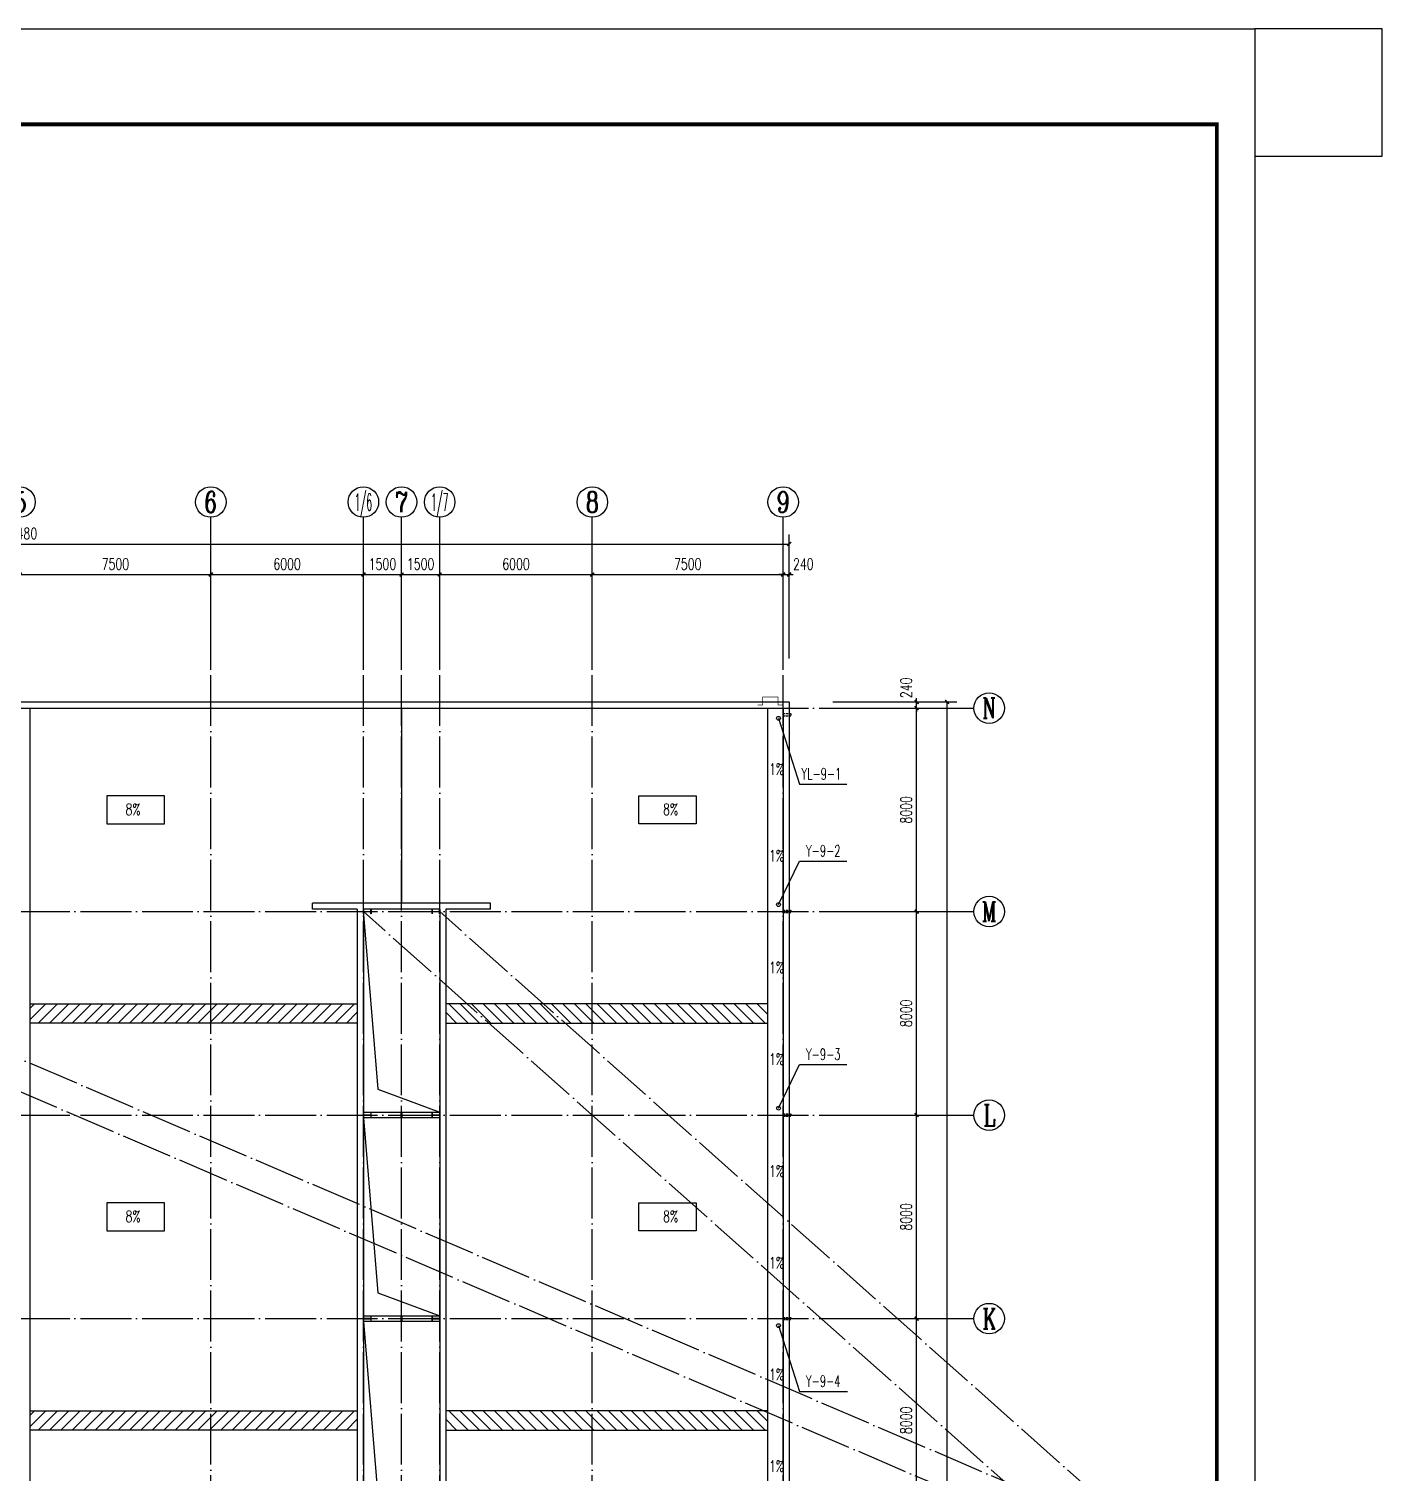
# Model space of a CAD drawing. Extents: x 14168272 to 29396535, y -812963 to 33736.
# Drawn here: x 14906172 to 14959373, y -238294 to -181520 of the extents above; entities that cross this region are included whole.
import ezdxf
from ezdxf.enums import TextEntityAlignment as Align

# ---------------------------------------------------------------- set-up
doc = ezdxf.new("R2010")
doc.units = 0
doc.header["$LTSCALE"] = 1000
doc.header["$MEASUREMENT"] = 0
doc.linetypes.add('DASH', pattern=[0.35, 0.25, -0.1])
doc.linetypes.add('DOTE', pattern=[2.42, 2, -0.2, 0.02, -0.2])
for name, color, linetype in [('AXIS', 3, 'Continuous'), ('AXIS_TEXT', 7, 'Continuous'), ('COLUMN', 2, 'Continuous'), ('DIM_SYMB', 3, 'Continuous'), ('DIM_雨水', 3, 'Continuous'), ('DOTE', 8, 'DOTE'), ('PUB_DIM', 3, 'Continuous'), ('PUB_TEXT', 7, 'Continuous'), ('TK', 4, 'Continuous'), ('TWT_TEXT', 7, 'Continuous'), ('VPIPE-雨水', 4, 'Continuous'), ('WALL-PARAPET', 6, 'Continuous'), ('采光带', 4, 'Continuous')]:
    doc.layers.add(name, color=color, linetype=linetype)
doc.styles.add('_TCH_AXIS', font='COMPLEX', dxfattribs={"bigfont": 'GBCBIG'})
doc.styles.add('_TCH_DIM', font='SIMPLEX', dxfattribs={"bigfont": 'GBCBIG'})
doc.styles.add('_TCH_DIM_T3', font='SIMPLEX', dxfattribs={"width": 0.705882, "bigfont": 'GBCBIG'})
doc.styles.add('_TWT_SERIAL', font='COMPLEX', dxfattribs={"width": 0.8, "height": 3, "bigfont": 'HZTXT'})
doc.styles.add('COMPLEX', font='COMPLEX')
doc.dimstyles.new('_TCH_ARCH&&150', dxfattribs={"dimtxt": 446.25, "dimasz": 150, "dimexe": 375, "dimexo": 450, "dimgap": 189.375, "dimtad": 1, "dimdec": 0, "dimzin": 0, "dimdsep": 46, "dimtxsty": '_TCH_DIM_T3', "dimblk": 'ARCHTICK', "dimcen": 0.09, "dimclrt": 7, "dimazin": 2, "dimtfac": 1, "dimtdec": 0, "dimtix": 1, "dimtmove": 2, "dimatfit": 3, "dimfxl": 0, "dimtolj": 1, "dimtzin": 0, "dimarcsym": 0})

# ---------------------------------------------------------------- blocks, each defined once
blk = doc.blocks.new('A$C0FCD69EC')
at = {"layer": 'COLUMN'}
blk.add_hatch(color=256, dxfattribs=at).paths.add_polyline_path([(300, 180), (294, 180), (294, 94), (6, 94), (6, 180), (0, 180), (0, 0), (6, 0), (6, 86), (294, 86), (294, 0), (300, 0)])
blk.add_lwpolyline([(300, 0), (294, 0), (294, 86), (6, 86), (6, 0), (0, 0), (0, 180), (6, 180), (6, 94), (294, 94), (294, 180), (300, 180)], close=True, dxfattribs=at)
blk = doc.blocks.new('A$C22C4548D')
blk.add_line((0, 10), (300, 10))
blk.add_lwpolyline([(30, 20), (270, 20), (270, 0), (30, 0)], close=True)
blk = doc.blocks.new('GeYuanFrame_16784812', base_point=(20.09, 4.53))
at = {"layer": 'TK'}
blk.add_lwpolyline([(20.09, 4.53), (20.09, 598.53), (1071.09, 598.53), (1071.09, 4.53)], close=True, dxfattribs=at)
at = {"layer": 'TK', "const_width": 1}
blk.add_lwpolyline([(45.09, 588.53), (1061.09, 588.53), (1061.09, 14.53), (45.09, 14.53)], close=True, dxfattribs=at)
blk = doc.blocks.new('_AXISO')
blk.add_circle((0, 0), 0.5)
at = {"layer": 'AXIS_TEXT', "style": 'COMPLEX', "width": 1.041667}
blk.add_attdef('A', text='', height=0.56, dxfattribs=at).set_placement((-0.25, -0.28), (0.25, -0.28), align=Align.FIT)
blk = doc.blocks.new('_ArchTick')
at = {"color": 0, "linetype": 'ByBlock', "const_width": 0.4}
blk.add_lwpolyline([(-0.5, -0.5), (0.5, 0.5)], dxfattribs=at)
blk = doc.blocks.new('*D250')
at = {"layer": 'AXIS', "color": 0, "lineweight": -2}
for p, q in [((14937773, -207980), (14942648, -207980)), ((14942273, -304460), (14942273, -207980)), ((14937773, -304460), (14942648, -304460))]:
    blk.add_line(p, q, dxfattribs=at)
at = {"layer": 'Defpoints', "color": 0}
for p in [(14937323, -207980), (14942273, -207980), (14937323, -304460)]:
    blk.add_point(p, dxfattribs=at)
at = {"layer": 'AXIS', "color": 0, "lineweight": -2, "xscale": 150, "yscale": 150, "zscale": 150}
for p, rotation in [((14942273, -207980), 90), ((14942273, -304460), 270)]:
    blk.add_blockref('_ArchTick', p, dxfattribs=dict(at, rotation=rotation))
at = {"layer": 'AXIS', "color": 7, "insert": (14941860, -256220), "char_height": 446.2, "attachment_point": 5, "rotation": 90, "style": '_TCH_DIM_T3'}
blk.add_mtext('\\A1;96480', dxfattribs=at)
blk = doc.blocks.new('*D260')
at = {"layer": 'AXIS', "color": 0, "lineweight": -2}
for p, q in [((14937773, -232220), (14941448, -232220)), ((14941073, -240220), (14941073, -232220)), ((14937773, -240220), (14941448, -240220))]:
    blk.add_line(p, q, dxfattribs=at)
at = {"layer": 'Defpoints', "color": 0}
for p in [(14937323, -232220), (14941073, -232220), (14937323, -240220)]:
    blk.add_point(p, dxfattribs=at)
at = {"layer": 'AXIS', "color": 0, "lineweight": -2, "xscale": 150, "yscale": 150, "zscale": 150}
for p, rotation in [((14941073, -232220), 90), ((14941073, -240220), 270)]:
    blk.add_blockref('_ArchTick', p, dxfattribs=dict(at, rotation=rotation))
at = {"layer": 'AXIS', "color": 7, "insert": (14940660, -236220), "char_height": 446.2, "attachment_point": 5, "rotation": 90, "style": '_TCH_DIM_T3'}
blk.add_mtext('\\A1;8000', dxfattribs=at)
blk = doc.blocks.new('*D261')
at = {"layer": 'AXIS', "color": 0, "lineweight": -2}
for p, q in [((14937773, -224220), (14941448, -224220)), ((14941073, -232220), (14941073, -224220)), ((14937773, -232220), (14941448, -232220))]:
    blk.add_line(p, q, dxfattribs=at)
at = {"layer": 'Defpoints', "color": 0}
for p in [(14937323, -224220), (14941073, -224220), (14937323, -232220)]:
    blk.add_point(p, dxfattribs=at)
at = {"layer": 'AXIS', "color": 0, "lineweight": -2, "xscale": 150, "yscale": 150, "zscale": 150}
for p, rotation in [((14941073, -224220), 90), ((14941073, -232220), 270)]:
    blk.add_blockref('_ArchTick', p, dxfattribs=dict(at, rotation=rotation))
at = {"layer": 'AXIS', "color": 7, "insert": (14940660, -228220), "char_height": 446.2, "attachment_point": 5, "rotation": 90, "style": '_TCH_DIM_T3'}
blk.add_mtext('\\A1;8000', dxfattribs=at)
blk = doc.blocks.new('*D262')
at = {"layer": 'AXIS', "color": 0, "lineweight": -2}
for p, q in [((14937773, -216220), (14941448, -216220)), ((14941073, -224220), (14941073, -216220)), ((14937773, -224220), (14941448, -224220))]:
    blk.add_line(p, q, dxfattribs=at)
at = {"layer": 'Defpoints', "color": 0}
for p in [(14937323, -216220), (14941073, -216220), (14937323, -224220)]:
    blk.add_point(p, dxfattribs=at)
at = {"layer": 'AXIS', "color": 0, "lineweight": -2, "xscale": 150, "yscale": 150, "zscale": 150}
for p, rotation in [((14941073, -216220), 90), ((14941073, -224220), 270)]:
    blk.add_blockref('_ArchTick', p, dxfattribs=dict(at, rotation=rotation))
at = {"layer": 'AXIS', "color": 7, "insert": (14940660, -220220), "char_height": 446.2, "attachment_point": 5, "rotation": 90, "style": '_TCH_DIM_T3'}
blk.add_mtext('\\A1;8000', dxfattribs=at)
blk = doc.blocks.new('*D263')
at = {"layer": 'AXIS', "color": 0, "lineweight": -2}
for p, q in [((14937773, -208220), (14941448, -208220)), ((14941073, -216220), (14941073, -208220)), ((14937773, -216220), (14941448, -216220))]:
    blk.add_line(p, q, dxfattribs=at)
at = {"layer": 'Defpoints', "color": 0}
for p in [(14937323, -208220), (14941073, -208220), (14937323, -216220)]:
    blk.add_point(p, dxfattribs=at)
at = {"layer": 'AXIS', "color": 0, "lineweight": -2, "xscale": 150, "yscale": 150, "zscale": 150}
for p, rotation in [((14941073, -208220), 90), ((14941073, -216220), 270)]:
    blk.add_blockref('_ArchTick', p, dxfattribs=dict(at, rotation=rotation))
at = {"layer": 'AXIS', "color": 7, "insert": (14940660, -212220), "char_height": 446.2, "attachment_point": 5, "rotation": 90, "style": '_TCH_DIM_T3'}
blk.add_mtext('\\A1;8000', dxfattribs=at)
blk = doc.blocks.new('*D264')
at = {"layer": 'AXIS', "color": 0, "lineweight": -2}
for p, q in [((14937773, -207980), (14941448, -207980)), ((14937773, -208220), (14941448, -208220)), ((14941073, -207980), (14941073, -207830)), ((14941073, -208220), (14941073, -207980)), ((14941073, -208220), (14941073, -208370))]:
    blk.add_line(p, q, dxfattribs=at)
at = {"layer": 'Defpoints', "color": 0}
for p in [(14937323, -207980), (14937323, -208220), (14941073, -207980)]:
    blk.add_point(p, dxfattribs=at)
at = {"layer": 'AXIS', "color": 0, "lineweight": -2, "xscale": 150, "yscale": 150, "zscale": 150}
for p, rotation in [((14941073, -207980), 270), ((14941073, -208220), 90)]:
    blk.add_blockref('_ArchTick', p, dxfattribs=dict(at, rotation=rotation))
at = {"layer": 'AXIS', "color": 7, "insert": (14940660, -207425), "char_height": 446.2, "attachment_point": 5, "rotation": 90, "style": '_TCH_DIM_T3'}
blk.add_mtext('\\A1;240', dxfattribs=at)
blk = doc.blocks.new('*D280')
at = {"layer": 'AXIS', "color": 0, "lineweight": -2}
for p, q in [((14875583, -206270), (14875583, -201395)), ((14936063, -206270), (14936063, -201395)), ((14875583, -201770), (14936063, -201770))]:
    blk.add_line(p, q, dxfattribs=at)
at = {"layer": 'Defpoints', "color": 0}
for p in [(14936063, -201770), (14875583, -206720), (14936063, -206720)]:
    blk.add_point(p, dxfattribs=at)
at = {"layer": 'AXIS', "color": 0, "lineweight": -2, "xscale": 150, "yscale": 150, "zscale": 150, "rotation": 180}
blk.add_blockref('_ArchTick', (14875583, -201770), dxfattribs=at)
at = {"layer": 'AXIS', "color": 0, "lineweight": -2, "xscale": 150, "yscale": 150, "zscale": 150}
blk.add_blockref('_ArchTick', (14936063, -201770), dxfattribs=at)
at = {"layer": 'AXIS', "color": 7, "insert": (14905823, -201358), "char_height": 446.2, "attachment_point": 5, "style": '_TCH_DIM_T3'}
blk.add_mtext('\\A1;60480', dxfattribs=at)
blk = doc.blocks.new('*D288')
at = {"layer": 'AXIS', "color": 0, "lineweight": -2}
for p, q in [((14905823, -206270), (14905823, -202595)), ((14913323, -206270), (14913323, -202595)), ((14905823, -202970), (14913323, -202970))]:
    blk.add_line(p, q, dxfattribs=at)
at = {"layer": 'Defpoints', "color": 0}
for p in [(14913323, -202970), (14905823, -206720), (14913323, -206720)]:
    blk.add_point(p, dxfattribs=at)
at = {"layer": 'AXIS', "color": 0, "lineweight": -2, "xscale": 150, "yscale": 150, "zscale": 150, "rotation": 180}
blk.add_blockref('_ArchTick', (14905823, -202970), dxfattribs=at)
at = {"layer": 'AXIS', "color": 0, "lineweight": -2, "xscale": 150, "yscale": 150, "zscale": 150}
blk.add_blockref('_ArchTick', (14913323, -202970), dxfattribs=at)
at = {"layer": 'AXIS', "color": 7, "insert": (14909573, -202558), "char_height": 446.2, "attachment_point": 5, "style": '_TCH_DIM_T3'}
blk.add_mtext('\\A1;7500', dxfattribs=at)
blk = doc.blocks.new('*D289')
at = {"layer": 'AXIS', "color": 0, "lineweight": -2}
for p, q in [((14913323, -206270), (14913323, -202595)), ((14919323, -206270), (14919323, -202595)), ((14913323, -202970), (14919323, -202970))]:
    blk.add_line(p, q, dxfattribs=at)
at = {"layer": 'Defpoints', "color": 0}
for p in [(14919323, -202970), (14913323, -206720), (14919323, -206720)]:
    blk.add_point(p, dxfattribs=at)
at = {"layer": 'AXIS', "color": 0, "lineweight": -2, "xscale": 150, "yscale": 150, "zscale": 150, "rotation": 180}
blk.add_blockref('_ArchTick', (14913323, -202970), dxfattribs=at)
at = {"layer": 'AXIS', "color": 0, "lineweight": -2, "xscale": 150, "yscale": 150, "zscale": 150}
blk.add_blockref('_ArchTick', (14919323, -202970), dxfattribs=at)
at = {"layer": 'AXIS', "color": 7, "insert": (14916323, -202558), "char_height": 446.2, "attachment_point": 5, "style": '_TCH_DIM_T3'}
blk.add_mtext('\\A1;6000', dxfattribs=at)
blk = doc.blocks.new('*D290')
at = {"layer": 'AXIS', "color": 0, "lineweight": -2}
for p, q in [((14919323, -206270), (14919323, -202595)), ((14920823, -206270), (14920823, -202595)), ((14919323, -202970), (14920823, -202970))]:
    blk.add_line(p, q, dxfattribs=at)
at = {"layer": 'Defpoints', "color": 0}
for p in [(14920823, -202970), (14919323, -206720), (14920823, -206720)]:
    blk.add_point(p, dxfattribs=at)
at = {"layer": 'AXIS', "color": 0, "lineweight": -2, "xscale": 150, "yscale": 150, "zscale": 150, "rotation": 180}
blk.add_blockref('_ArchTick', (14919323, -202970), dxfattribs=at)
at = {"layer": 'AXIS', "color": 0, "lineweight": -2, "xscale": 150, "yscale": 150, "zscale": 150}
blk.add_blockref('_ArchTick', (14920823, -202970), dxfattribs=at)
at = {"layer": 'AXIS', "color": 7, "insert": (14920073, -202558), "char_height": 446.2, "attachment_point": 5, "style": '_TCH_DIM_T3'}
blk.add_mtext('\\A1;1500', dxfattribs=at)
blk = doc.blocks.new('*D291')
at = {"layer": 'AXIS', "color": 0, "lineweight": -2}
for p, q in [((14920823, -206270), (14920823, -202595)), ((14922323, -206270), (14922323, -202595)), ((14920823, -202970), (14922323, -202970))]:
    blk.add_line(p, q, dxfattribs=at)
at = {"layer": 'Defpoints', "color": 0}
for p in [(14922323, -202970), (14920823, -206720), (14922323, -206720)]:
    blk.add_point(p, dxfattribs=at)
at = {"layer": 'AXIS', "color": 0, "lineweight": -2, "xscale": 150, "yscale": 150, "zscale": 150, "rotation": 180}
blk.add_blockref('_ArchTick', (14920823, -202970), dxfattribs=at)
at = {"layer": 'AXIS', "color": 0, "lineweight": -2, "xscale": 150, "yscale": 150, "zscale": 150}
blk.add_blockref('_ArchTick', (14922323, -202970), dxfattribs=at)
at = {"layer": 'AXIS', "color": 7, "insert": (14921573, -202558), "char_height": 446.2, "attachment_point": 5, "style": '_TCH_DIM_T3'}
blk.add_mtext('\\A1;1500', dxfattribs=at)
blk = doc.blocks.new('*D292')
at = {"layer": 'AXIS', "color": 0, "lineweight": -2}
for p, q in [((14922323, -206270), (14922323, -202595)), ((14928323, -206270), (14928323, -202595)), ((14922323, -202970), (14928323, -202970))]:
    blk.add_line(p, q, dxfattribs=at)
at = {"layer": 'Defpoints', "color": 0}
for p in [(14928323, -202970), (14922323, -206720), (14928323, -206720)]:
    blk.add_point(p, dxfattribs=at)
at = {"layer": 'AXIS', "color": 0, "lineweight": -2, "xscale": 150, "yscale": 150, "zscale": 150, "rotation": 180}
blk.add_blockref('_ArchTick', (14922323, -202970), dxfattribs=at)
at = {"layer": 'AXIS', "color": 0, "lineweight": -2, "xscale": 150, "yscale": 150, "zscale": 150}
blk.add_blockref('_ArchTick', (14928323, -202970), dxfattribs=at)
at = {"layer": 'AXIS', "color": 7, "insert": (14925323, -202558), "char_height": 446.2, "attachment_point": 5, "style": '_TCH_DIM_T3'}
blk.add_mtext('\\A1;6000', dxfattribs=at)
blk = doc.blocks.new('*D293')
at = {"layer": 'AXIS', "color": 0, "lineweight": -2}
for p, q in [((14928323, -206270), (14928323, -202595)), ((14935823, -206270), (14935823, -202595)), ((14928323, -202970), (14935823, -202970))]:
    blk.add_line(p, q, dxfattribs=at)
at = {"layer": 'Defpoints', "color": 0}
for p in [(14935823, -202970), (14928323, -206720), (14935823, -206720)]:
    blk.add_point(p, dxfattribs=at)
at = {"layer": 'AXIS', "color": 0, "lineweight": -2, "xscale": 150, "yscale": 150, "zscale": 150, "rotation": 180}
blk.add_blockref('_ArchTick', (14928323, -202970), dxfattribs=at)
at = {"layer": 'AXIS', "color": 0, "lineweight": -2, "xscale": 150, "yscale": 150, "zscale": 150}
blk.add_blockref('_ArchTick', (14935823, -202970), dxfattribs=at)
at = {"layer": 'AXIS', "color": 7, "insert": (14932073, -202558), "char_height": 446.2, "attachment_point": 5, "style": '_TCH_DIM_T3'}
blk.add_mtext('\\A1;7500', dxfattribs=at)
blk = doc.blocks.new('*D294')
at = {"layer": 'AXIS', "color": 0, "lineweight": -2}
for p, q in [((14935823, -206270), (14935823, -202595)), ((14936063, -206270), (14936063, -202595)), ((14935823, -202970), (14935673, -202970)), ((14935823, -202970), (14936063, -202970)), ((14936063, -202970), (14936213, -202970))]:
    blk.add_line(p, q, dxfattribs=at)
at = {"layer": 'Defpoints', "color": 0}
for p in [(14936063, -202970), (14935823, -206720), (14936063, -206720)]:
    blk.add_point(p, dxfattribs=at)
at = {"layer": 'AXIS', "color": 0, "lineweight": -2, "xscale": 150, "yscale": 150, "zscale": 150}
blk.add_blockref('_ArchTick', (14935823, -202970), dxfattribs=at)
at = {"layer": 'AXIS', "color": 0, "lineweight": -2, "xscale": 150, "yscale": 150, "zscale": 150, "rotation": 180}
blk.add_blockref('_ArchTick', (14936063, -202970), dxfattribs=at)
at = {"layer": 'AXIS', "color": 7, "insert": (14936618, -202558), "char_height": 446.2, "attachment_point": 5, "style": '_TCH_DIM_T3'}
blk.add_mtext('\\A1;240', dxfattribs=at)

msp = doc.modelspace()

# ---------------------------------------------------------------- hatches: boundary and pattern name
at = {"layer": '采光带'}
h = msp.add_hatch(dxfattribs=at)
h.set_pattern_fill('ANSI31', color=8, scale=200, angle=-90, style=0)
h.set_pattern_definition([(225, (14685887.14, 8826378.5), (-224.506403, 224.506403), [])])
h.paths.add_polyline_path([(14919082.6, -220600.3), (14906222.6, -220600.3), (14906222.6, -219840.3), (14919082.6, -219840.3)])
h = msp.add_hatch(dxfattribs=at)
h.set_pattern_fill('ANSI31', color=8, scale=200, angle=-90, style=0)
h.set_pattern_definition([(315, (15155758, 8826378.5), (224.506403, 224.506403), [])])
h.paths.add_polyline_path([(14922562.6, -220600.3), (14935222.6, -220600.3), (14935222.6, -219840.3), (14922562.6, -219840.3)])
h = msp.add_hatch(dxfattribs=at)
h.set_pattern_fill('ANSI31', color=8, scale=200, angle=-90, style=0)
h.set_pattern_definition([(225, (14685887.14, 8810378.5), (-224.506403, 224.506403), [])])
h.paths.add_polyline_path([(14919082.6, -236600.3), (14906222.6, -236600.3), (14906222.6, -235840.3), (14919082.6, -235840.3)])
h = msp.add_hatch(dxfattribs=at)
h.set_pattern_fill('ANSI31', color=8, scale=200, angle=-90, style=0)
h.set_pattern_definition([(315, (15155758, 8810378.5), (224.506403, 224.506403), [])])
h.paths.add_polyline_path([(14922562.6, -236600.3), (14935222.6, -236600.3), (14935222.6, -235840.3), (14922562.6, -235840.3)])

# ---------------------------------------------------------------- linework, layer by layer
at = {"ltscale": 0.5}
for p, q in [((14906222.6, -304220.3), (14906222.6, -208220.3)), ((14935222.6, -304220.3), (14935222.6, -208220.3))]:
    msp.add_line(p, q, dxfattribs=at)
msp.add_lwpolyline([(14954372.6, -181520.3), (14954372.6, -186520.3), (14959372.6, -186520.3), (14959372.6, -181520.3)], close=True, dxfattribs=at)
at = {"const_width": 30}
msp.add_lwpolyline([(14935822.6, -208100.3), (14935622.6, -208100.3), (14935622.6, -207780.3), (14935022.6, -207780.3), (14935022.6, -208100.3), (14934822.6, -208100.3)], dxfattribs=at)
for points in [[(14875582.6, -207980.3), (14936062.6, -207980.3), (14936062.6, -304460.3), (14875582.6, -304460.3)], [(14875822.6, -208220.3), (14935822.6, -208220.3), (14935822.6, -304220.3), (14875822.6, -304220.3)], [(14909242.7, -211666.4), (14909242.7, -212774.3), (14911499.7, -212774.3), (14911499.7, -211666.4)], [(14932402.5, -211666.4), (14932402.5, -212774.3), (14930145.4, -212774.3), (14930145.4, -211666.4)], [(14922322.6, -224330.3), (14919322.6, -224330.3), (14919322.6, -224110.3), (14922322.6, -224110.3)], [(14909242.7, -227666.4), (14909242.7, -228774.3), (14911499.7, -228774.3), (14911499.7, -227666.4)], [(14932402.5, -227666.4), (14932402.5, -228774.3), (14930145.4, -228774.3), (14930145.4, -227666.4)], [(14922322.6, -232330.3), (14919322.6, -232330.3), (14919322.6, -232110.3), (14922322.6, -232110.3)]]:
    msp.add_lwpolyline(points, close=True)
at = {"ltscale": 0.5, "const_width": 50}
msp.add_lwpolyline([(14920822.6, -215890.3), (14920822.6, -208220.3)], dxfattribs=at)
at = {"linetype": 'DASH', "ltscale": 0.3}
for points in [[(14935822.6, -208536.1), (14935822.6, -208436.1), (14936122.6, -208436.1), (14936122.6, -208536.1)], [(14935822.6, -216270.3), (14935822.6, -216170.3), (14936122.6, -216170.3), (14936122.6, -216270.3)], [(14935822.6, -224270.3), (14935822.6, -224170.3), (14936122.6, -224170.3), (14936122.6, -224270.3)], [(14935822.6, -232270.3), (14935822.6, -232170.3), (14936122.6, -232170.3), (14936122.6, -232270.3)]]:
    msp.add_lwpolyline(points, close=True, dxfattribs=at)
for points in [[(14919322.6, -216330.3), (14919893.2, -223204.4), (14922322.6, -224110.3)], [(14919322.6, -224330.3), (14919893.2, -231204.4), (14922322.6, -232110.3)], [(14919322.6, -232330.3), (14919893.2, -239204.4), (14922322.6, -240110.3)]]:
    msp.add_lwpolyline(points)
at = {"layer": 'AXIS'}
for p, q in [((14913322.6, -206720.3), (14913322.6, -200720.3)), ((14919322.6, -206720.3), (14919322.6, -200720.3)), ((14920822.6, -206720.3), (14920822.6, -200720.3)), ((14922322.6, -206720.3), (14922322.6, -200720.3)), ((14928322.6, -206720.3), (14928322.6, -200720.3)), ((14935822.6, -206720.3), (14935822.6, -200720.3)), ((14937322.6, -208220.3), (14943322.6, -208220.3)), ((14937322.6, -216220.3), (14943322.6, -216220.3)), ((14937322.6, -224220.3), (14943322.6, -224220.3)), ((14937322.6, -232220.3), (14943322.6, -232220.3))]:
    msp.add_line(p, q, dxfattribs=at)
at = {"layer": 'DIM_SYMB'}
for points in [[(14935522.6, -210237.9, 0, 0, 0), (14935522.6, -209173, 120, 0, 0), (14935522.6, -208723, 0, 0, 0)], [(14935522.6, -214402.8, 0, 0, 0), (14935522.6, -215467.7, 120, 0, 0), (14935522.6, -215917.7, 0, 0, 0)], [(14935522.6, -218037.9, 0, 0, 0), (14935522.6, -216973, 120, 0, 0), (14935522.6, -216523, 0, 0, 0)], [(14935522.6, -222402.8, 0, 0, 0), (14935522.6, -223467.7, 120, 0, 0), (14935522.6, -223917.7, 0, 0, 0)], [(14935522.6, -226037.9, 0, 0, 0), (14935522.6, -224973, 120, 0, 0), (14935522.6, -224523, 0, 0, 0)], [(14935522.6, -230402.8, 0, 0, 0), (14935522.6, -231467.7, 120, 0, 0), (14935522.6, -231917.7, 0, 0, 0)], [(14935522.6, -234037.9, 0, 0, 0), (14935522.6, -232973, 120, 0, 0), (14935522.6, -232523, 0, 0, 0)]]:
    msp.add_lwpolyline(points, format="xyseb", dxfattribs=at)
at = {"layer": 'DIM_雨水'}
for p, q in [((14935639.3, -208620.5), (14936473.3, -211209.7)), ((14936473.3, -211209.7), (14938326, -211209.7)), ((14935639.3, -215945.5), (14936473.3, -214233.7)), ((14936473.3, -214233.7), (14938326, -214233.7)), ((14935639.3, -223945.5), (14936473.3, -222233.7)), ((14936473.3, -222233.7), (14938326, -222233.7)), ((14935639.3, -232495.5), (14936473.3, -235084.7)), ((14936473.3, -235084.7), (14938352.9, -235084.7))]:
    msp.add_line(p, q, dxfattribs=at)
at = {"layer": 'DOTE'}
for p, q in [((14913322.6, -305720.3), (14913322.6, -206720.3)), ((14919322.6, -305720.3), (14919322.6, -206720.3)), ((14920822.6, -305720.3), (14920822.6, -206720.3)), ((14922322.6, -305720.3), (14922322.6, -206720.3)), ((14928322.6, -305720.3), (14928322.6, -206720.3)), ((14935822.6, -305720.3), (14935822.6, -206720.3)), ((14874322.6, -208220.3), (14937322.6, -208220.3)), ((14874322.6, -216220.3), (14937322.6, -216220.3)), ((14947307.3, -241100.3), (14889322.6, -216220.3)), ((14950307.3, -241100.3), (14892322.6, -216220.3)), ((14947307.3, -241100.3), (14919322.6, -216220.3)), ((14950307.3, -241100.3), (14922322.6, -216220.3)), ((14874322.6, -224220.3), (14937322.6, -224220.3)), ((14874322.6, -232220.3), (14937322.6, -232220.3))]:
    msp.add_line(p, q, dxfattribs=at)
at = {"layer": 'PUB_DIM'}
for points in [[(14910993.5, -212582.6, 0, 0, 0), (14909968.5, -212582.6, 120, 0, 0), (14909518.5, -212582.6, 0, 0, 0)], [(14930651.6, -212582.6, 0, 0, 0), (14931676.6, -212582.6, 120, 0, 0), (14932126.6, -212582.6, 0, 0, 0)], [(14910993.5, -228582.6, 0, 0, 0), (14909968.5, -228582.6, 120, 0, 0), (14909518.5, -228582.6, 0, 0, 0)], [(14930651.6, -228582.6, 0, 0, 0), (14931676.6, -228582.6, 120, 0, 0), (14932126.6, -228582.6, 0, 0, 0)]]:
    msp.add_lwpolyline(points, format="xyseb", dxfattribs=at)
at = {"layer": 'VPIPE-雨水', "linetype": 'Continuous'}
for centre in [(14935639.3, -208620.5), (14935639.3, -215945.5), (14935639.3, -223945.5), (14935639.3, -232495.5)]:
    msp.add_circle(centre, 75, dxfattribs=at)
at = {"layer": 'WALL-PARAPET'}
for p, q in [((14919322.6, -215890.3), (14917322.6, -215890.3)), ((14917322.6, -216130.3), (14917322.6, -215890.3)), ((14919082.6, -216130.3), (14917322.6, -216130.3)), ((14919082.6, -216130.3), (14919082.6, -296310.3)), ((14922322.6, -215890.3), (14919322.6, -215890.3)), ((14919322.6, -216130.3), (14919322.6, -296310.3)), ((14922322.6, -216130.3), (14919322.6, -216130.3)), ((14924322.6, -215890.3), (14922322.6, -215890.3)), ((14922322.6, -216130.3), (14922322.6, -296310.3)), ((14922562.6, -216130.3), (14922562.6, -296310.3)), ((14924322.6, -216130.3), (14922562.6, -216130.3)), ((14924322.6, -216130.3), (14924322.6, -215890.3))]:
    msp.add_line(p, q, dxfattribs=at)
at = {"layer": '采光带', "color": 8}
for points in [[(14919082.6, -220600.3), (14906222.6, -220600.3), (14906222.6, -219840.3), (14919082.6, -219840.3)], [(14922562.6, -220600.3), (14935222.6, -220600.3), (14935222.6, -219840.3), (14922562.6, -219840.3)], [(14919082.6, -236600.3), (14906222.6, -236600.3), (14906222.6, -235840.3), (14919082.6, -235840.3)], [(14922562.6, -236600.3), (14935222.6, -236600.3), (14935222.6, -235840.3), (14922562.6, -235840.3)]]:
    msp.add_lwpolyline(points, close=True, dxfattribs=at)

# ---------------------------------------------------------------- block references
at = {"xscale": 150, "yscale": 150, "zscale": 150, "rotation": 270}
msp.add_blockref('GeYuanFrame_16784812', (14865272.6, -181520.3), dxfattribs=at)
at = {"rotation": 90.00000000000001}
for p in [(14920832.6, -224374.4), (14920832.6, -232374.4)]:
    msp.add_blockref('A$C22C4548D', p, dxfattribs=at)
at = {"layer": 'AXIS'}
ref = msp.add_blockref('_AXISO', (14905822.6, -200120.3), dxfattribs=dict(at, xscale=1200, yscale=1200, zscale=1200))
ref.add_attrib('A', '5', dxfattribs={"layer": 'AXIS_TEXT', "ltscale": 0.5, "height": 798.8, "style": '_TCH_AXIS'}).set_placement((14905556.3, -200519.7), (14906088.8, -200519.7), align=Align.FIT)
ref = msp.add_blockref('_AXISO', (14913322.6, -200120.3), dxfattribs=dict(at, xscale=1200, yscale=1200, zscale=1200))
ref.add_attrib('A', '6', dxfattribs={"layer": 'AXIS_TEXT', "ltscale": 0.5, "height": 816.3, "style": '_TCH_AXIS', "width": 0.928571}).set_placement((14913069.9, -200528.5), (14913575.2, -200528.5), align=Align.FIT)
ref = msp.add_blockref('_AXISO', (14919322.6, -200120.3), dxfattribs=dict(at, xscale=1200, yscale=1200, zscale=1200))
ref.add_attrib('A', '1/6', dxfattribs={"layer": 'AXIS_TEXT', "ltscale": 0.5, "height": 678.82, "style": '_TCH_AXIS', "width": 0.411765}).set_placement((14918983.2, -200459.8), (14919662, -200459.8), align=Align.FIT)
ref = msp.add_blockref('_AXISO', (14920822.6, -200120.3), dxfattribs=dict(at, xscale=1200, yscale=1200, zscale=1200))
ref.add_attrib('A', '7', dxfattribs={"layer": 'AXIS_TEXT', "ltscale": 0.5, "height": 798.8, "style": '_TCH_AXIS'}).set_placement((14920556.3, -200519.7), (14921088.8, -200519.7), align=Align.FIT)
ref = msp.add_blockref('_AXISO', (14922322.6, -200120.3), dxfattribs=dict(at, xscale=1200, yscale=1200, zscale=1200))
ref.add_attrib('A', '1/7', dxfattribs={"layer": 'AXIS_TEXT', "ltscale": 0.5, "height": 678.82, "style": '_TCH_AXIS', "width": 0.411765}).set_placement((14921983.2, -200459.8), (14922662, -200459.8), align=Align.FIT)
ref = msp.add_blockref('_AXISO', (14928322.6, -200120.3), dxfattribs=dict(at, xscale=1200, yscale=1200, zscale=1200))
ref.add_attrib('A', '8', dxfattribs={"layer": 'AXIS_TEXT', "ltscale": 0.5, "height": 798.8, "style": '_TCH_AXIS'}).set_placement((14928056.3, -200519.7), (14928588.8, -200519.7), align=Align.FIT)
ref = msp.add_blockref('_AXISO', (14935822.6, -200120.3), dxfattribs=dict(at, xscale=1200, yscale=1200, zscale=1200))
ref.add_attrib('A', '9', dxfattribs={"layer": 'AXIS_TEXT', "ltscale": 0.5, "height": 816.3, "style": '_TCH_AXIS', "width": 0.928571}).set_placement((14935569.9, -200528.5), (14936075.2, -200528.5), align=Align.FIT)
ref = msp.add_blockref('_AXISO', (14943922.6, -208220.3), dxfattribs=dict(at, xscale=1200, yscale=1200, zscale=1200))
ref.add_attrib('A', 'N', dxfattribs={"layer": 'AXIS_TEXT', "ltscale": 0.5, "height": 798.8, "style": '_TCH_AXIS', "width": 0.736842}).set_placement((14943656.3, -208619.7), (14944188.8, -208619.7), align=Align.FIT)
ref = msp.add_blockref('_AXISO', (14943922.6, -216220.3), dxfattribs=dict(at, xscale=1200, yscale=1200, zscale=1200))
ref.add_attrib('A', 'M', dxfattribs={"layer": 'AXIS_TEXT', "ltscale": 0.5, "height": 763.6, "style": '_TCH_AXIS', "width": 0.761905}).set_placement((14943631.7, -216602.2), (14944213.5, -216602.2), align=Align.FIT)
ref = msp.add_blockref('_AXISO', (14943922.6, -224220.3), dxfattribs=dict(at, xscale=1200, yscale=1200, zscale=1200))
ref.add_attrib('A', 'L', dxfattribs={"layer": 'AXIS_TEXT', "ltscale": 0.5, "height": 833.5, "style": '_TCH_AXIS', "width": 0.8}).set_placement((14943684.4, -224637.1), (14944160.7, -224637.1), align=Align.FIT)
ref = msp.add_blockref('_AXISO', (14943922.6, -232220.3), dxfattribs=dict(at, xscale=1200, yscale=1200, zscale=1200))
ref.add_attrib('A', 'K', dxfattribs={"layer": 'AXIS_TEXT', "ltscale": 0.5, "height": 798.8, "style": '_TCH_AXIS', "width": 0.736842}).set_placement((14943656.3, -232619.7), (14944188.8, -232619.7), align=Align.FIT)
at = {"layer": 'COLUMN', "rotation": 180}
for p in [(14919622.6, -216130.3), (14922322.6, -216130.3)]:
    msp.add_blockref('A$C0FCD69EC', p, dxfattribs=at)
at = {"layer": 'COLUMN', "xscale": -1}
for p in [(14919622.6, -224310.3), (14922322.6, -224310.3), (14919622.6, -232310.3), (14922322.6, -232310.3)]:
    msp.add_blockref('A$C0FCD69EC', p, dxfattribs=at)

# ---------------------------------------------------------------- texts
at = {"layer": 'PUB_TEXT', "style": '_TCH_DIM', "width": 0.705882}
for s, p in [('1%%%', (14935267.6, -210841.7)), ('8%', (14909971, -212425.1)), ('8%', (14931104.1, -212425.1)), ('1%%%', (14935267.6, -214245.3)), ('1%%%', (14935267.6, -218641.7)), ('1%%%', (14935267.6, -222245.3)), ('1%%%', (14935267.6, -226641.7)), ('8%', (14909971, -228425.1)), ('8%', (14931104.1, -228425.1)), ('1%%%', (14935267.6, -230245.3)), ('1%%%', (14935267.6, -234641.7)), ('1%%%', (14935267.6, -238245.3))]:
    msp.add_text(s, height=446.25, dxfattribs=at).set_placement(p)
at = {"layer": 'TWT_TEXT', "style": '_TWT_SERIAL', "width": 0.64}
for s, p in [('YL-9-1', (14936545.3, -211029.7)), ('Y-9-2', (14936723.6, -214053.7)), ('Y-9-3', (14936723.6, -222053.7)), ('Y-9-4', (14936723, -234904.7))]:
    msp.add_text(s, height=450, dxfattribs=at).set_placement(p)

# ---------------------------------------------------------------- dimensions: what is measured, and where the dimension line sits
at = {"layer": 'AXIS'}
for p1, p2, distance, text, picture, middle in [((14875582.6, -206720.3), (14936062.6, -206720.3), 4950, '60480', '*D280', (14905822.6, -201357.8)), ((14905822.6, -206720.3), (14913322.6, -206720.3), 3750, '7500', '*D288', (14909572.6, -202557.8)), ((14913322.6, -206720.3), (14919322.6, -206720.3), 3750, '6000', '*D289', (14916322.6, -202557.8)), ((14919322.6, -206720.3), (14920822.6, -206720.3), 3750, '1500', '*D290', (14920072.6, -202557.8)), ((14920822.6, -206720.3), (14922322.6, -206720.3), 3750, '1500', '*D291', (14921572.6, -202557.8)), ((14922322.6, -206720.3), (14928322.6, -206720.3), 3750, '6000', '*D292', (14925322.6, -202557.8)), ((14928322.6, -206720.3), (14935822.6, -206720.3), 3750, '7500', '*D293', (14932072.6, -202557.8)), ((14937322.6, -304460.3), (14937322.6, -207980.3), -4950, '96480', '*D250', (14941860.1, -256220.3)), ((14937322.6, -216220.3), (14937322.6, -208220.3), -3750, '8000', '*D263', (14940660.1, -212220.3)), ((14937322.6, -224220.3), (14937322.6, -216220.3), -3750, '8000', '*D262', (14940660.1, -220220.3)), ((14937322.6, -232220.3), (14937322.6, -224220.3), -3750, '8000', '*D261', (14940660.1, -228220.3)), ((14937322.6, -240220.3), (14937322.6, -232220.3), -3750, '8000', '*D260', (14940660.1, -236220.3))]:
    dim = msp.add_aligned_dim(p1=p1, p2=p2, distance=distance, text=text, dimstyle='_TCH_ARCH&&150', dxfattribs=at)
    dim.commit()
    dim.dimension.update_dxf_attribs({"geometry": picture, "text_midpoint": middle})
for base, p1, p2, angle, picture, middle in [((14936062.6, -202970.3), (14935822.6, -206720.3), (14936062.6, -206720.3), 0, '*D294', (14936617.6, -202557.8)), ((14941072.6, -207980.3), (14937322.6, -208220.3), (14937322.6, -207980.3), 90, '*D264', (14940660.1, -207425.3))]:
    dim = msp.add_linear_dim(base=base, p1=p1, p2=p2, angle=angle, text='240', dimstyle='_TCH_ARCH&&150', dxfattribs=at)
    dim.commit()
    dim.dimension.update_dxf_attribs({"geometry": picture, "text_midpoint": middle, "dimtype": 161})

doc.saveas('drawing.dxf')
